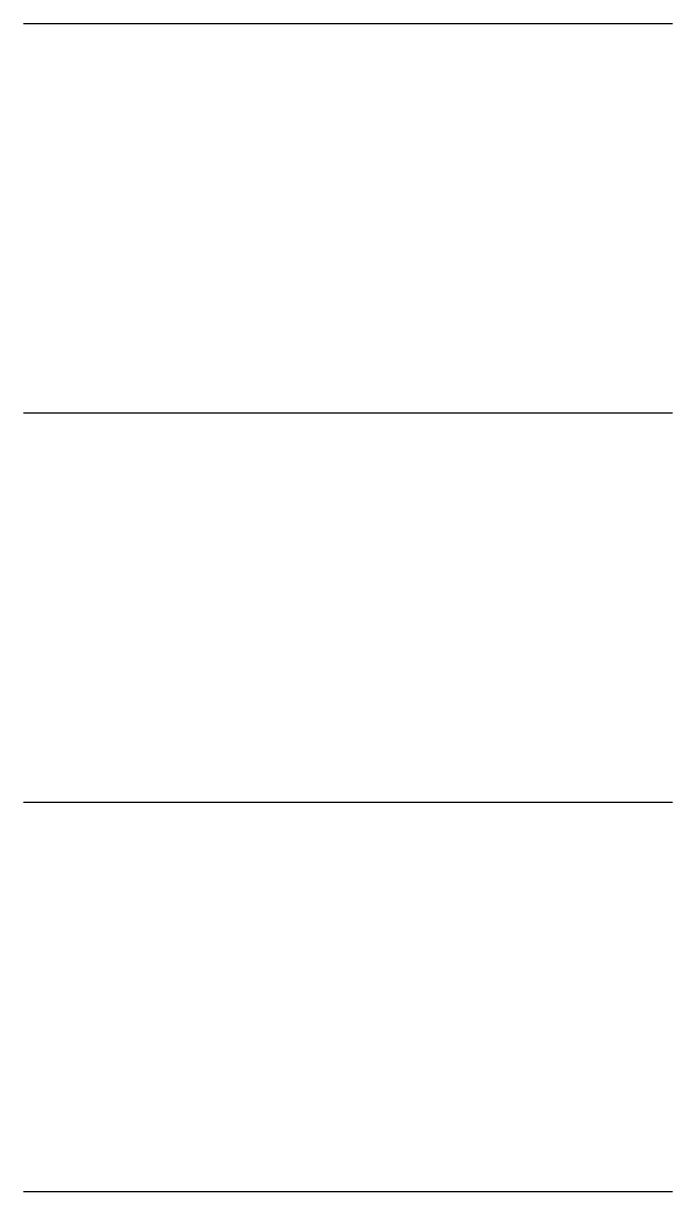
# Model space of a CAD drawing. Header units: millimetres. Extents: x -55 to -50, y 0 to 9.
import ezdxf

# ---------------------------------------------------------------- set-up
doc = ezdxf.new("R2010")
doc.units = ezdxf.units.MM
for name, color, linetype, true_color in [('LINEA_4_USA_COLOR_PEN_7_RGB_85_85_85', 8, 'CONTINUOUS', 0x555555), ('PEN_1_BYLAYER_RGB_255_0_0', 1, 'CONTINUOUS', 0xff0000), ('PEN_2_BYLAYER_RGB_0_255_0', 3, 'CONTINUOUS', 0x00ff00), ('PEN_3_BYLAYER_RGB_0_0_255', 5, 'CONTINUOUS', 0x0000ff)]:
    doc.layers.add(name, color=color, linetype=linetype, true_color=true_color)

msp = doc.modelspace()

# ---------------------------------------------------------------- linework, layer by layer
at = {"layer": 'LINEA_4_USA_COLOR_PEN_7_RGB_85_85_85'}
msp.add_line((-55, 9), (-50, 9), dxfattribs=at)
at = {"layer": 'PEN_1_BYLAYER_RGB_255_0_0'}
msp.add_line((-55, 0), (-50, 0), dxfattribs=at)
at = {"layer": 'PEN_2_BYLAYER_RGB_0_255_0'}
msp.add_line((-55, 3), (-50, 3), dxfattribs=at)
at = {"layer": 'PEN_3_BYLAYER_RGB_0_0_255'}
msp.add_line((-55, 6), (-50, 6), dxfattribs=at)

doc.saveas('drawing.dxf')
